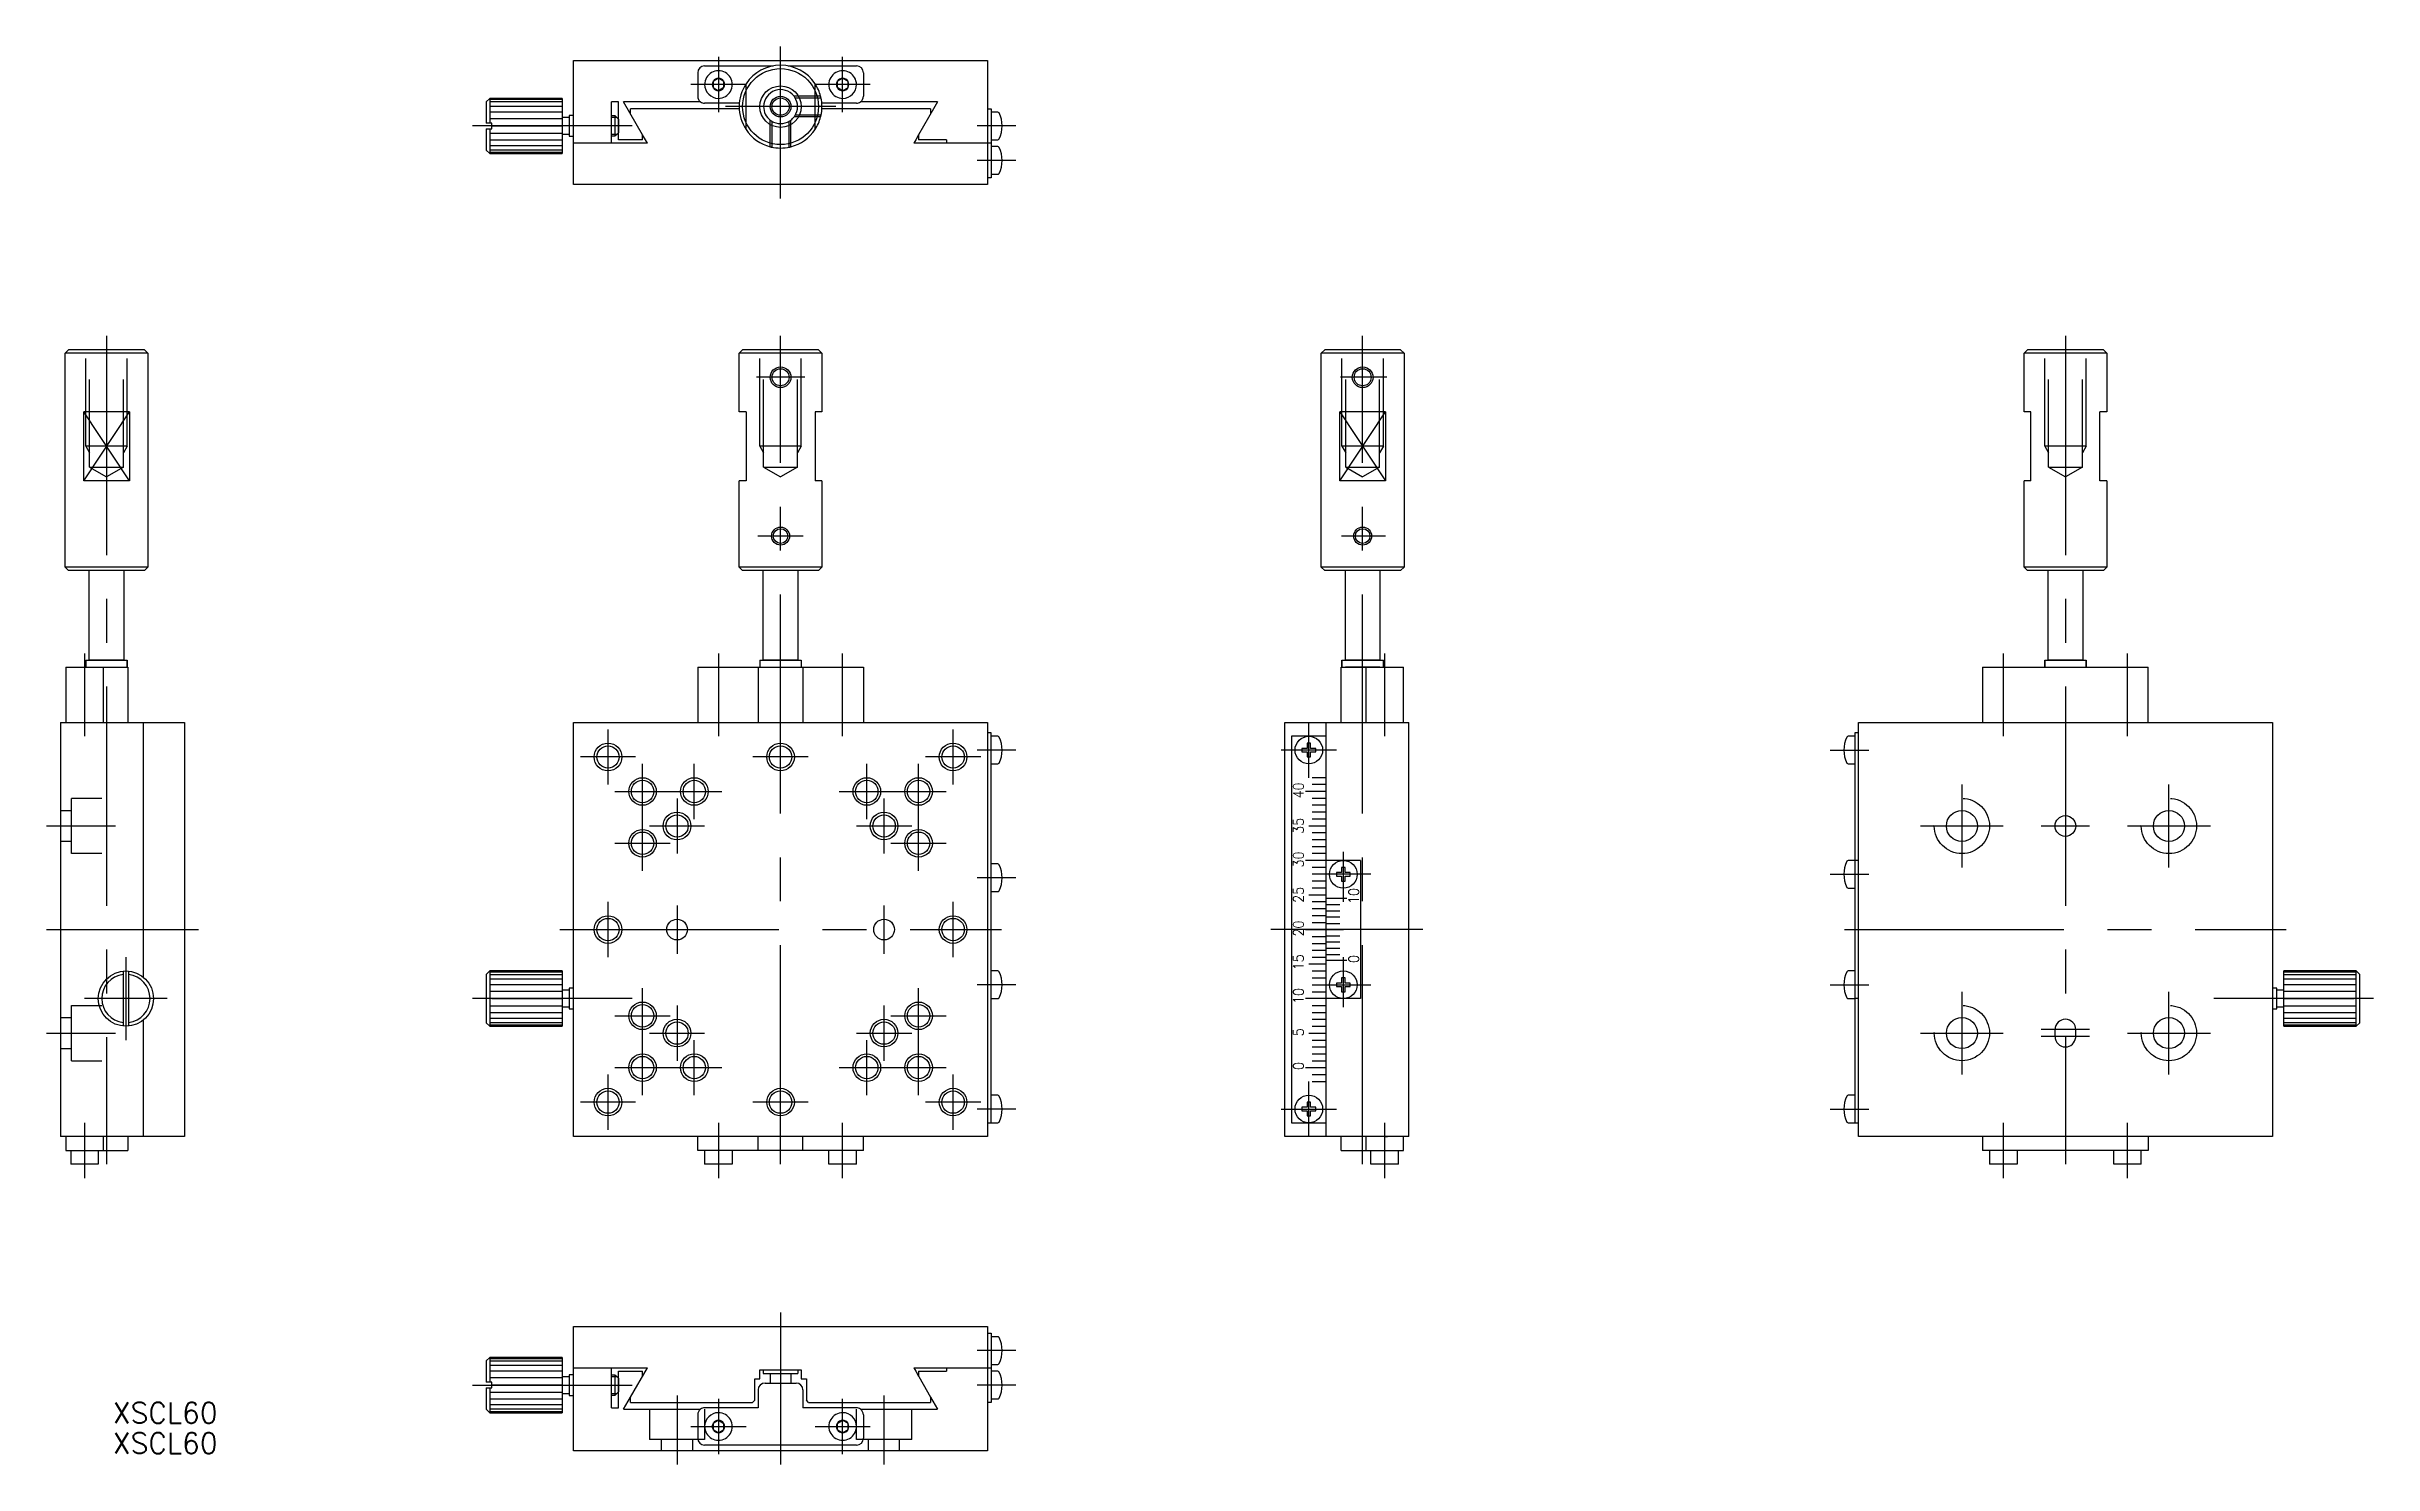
# Model space of a CAD drawing. Extents: x -106 to 231, y -77 to 128.
import ezdxf

# ---------------------------------------------------------------- set-up
doc = ezdxf.new("R2010")
doc.units = 0
doc.linetypes.add('CENTER', pattern=[50.8, 31.75, -6.35, 6.35, -6.35])
doc.linetypes.add('DASHED', pattern=[19.05, 12.7, -6.35])
doc.layers.get('0').update_dxf_attribs({"linetype": 'CONTINUOUS'})
doc.layers.add('CENTER', color=1, linetype='CENTER')
doc.styles.add('CONVERTER_1', font='txt.shx', dxfattribs={"width": 0.9})
doc.styles.get("Standard").update_dxf_attribs({"font": 'txt.shx', "height": 3, "bigfont": 'bigfont.shx'})

msp = doc.modelspace()

# ---------------------------------------------------------------- linework, layer by layer
at = {"color": 7, "linetype": 'CONTINUOUS'}
for p, q in [((-30, 113.91), (-30, 125.91)), ((-30, 125.91), (30, 125.91)), ((-11, 125.11), (-1.09, 125.11)), ((1.09, 125.11), (11, 125.11)), ((30, 125.91), (30, 113.41)), ((-12, 124.11), (-12, 120.71)), ((-9, 123.31), (-9.78, 122.86)), ((-9.78, 122.86), (-9.78, 121.96)), ((-9.78, 121.96), (-9, 121.51)), ((-8.22, 122.86), (-9, 123.31)), ((-8.22, 121.96), (-9, 121.51)), ((-8.22, 121.96), (-8.22, 122.86)), ((9, 123.31), (8.22, 122.86)), ((8.22, 122.86), (8.22, 121.96)), ((9, 121.51), (8.22, 121.96)), ((9.78, 122.86), (9, 123.31)), ((9, 121.51), (9.78, 121.96)), ((9.78, 121.96), (9.78, 122.86)), ((12, 124.11), (12, 120.71)), ((-42.64, 119.91), (-42.14, 120.41)), ((-42.64, 119.91), (-42.64, 116.81)), ((-31.64, 120.41), (-42.14, 120.41)), ((-42.14, 120.41), (-42.14, 116.81)), ((-42.14, 120.28), (-31.64, 120.28)), ((-31.64, 119.88), (-42.14, 119.88)), ((-31.64, 119.24), (-42.14, 119.24)), ((-31.64, 118.41), (-42.14, 118.41)), ((-31.64, 120.41), (-31.64, 117.64)), ((-24.5, 113.91), (-24.5, 119.91)), ((-23.5, 119.91), (-24.5, 119.91)), ((-23.5, 114.41), (-23.5, 119.91)), ((-11.6, 119.91), (-22.75, 119.91)), ((-20, 115.14), (-22.75, 119.91)), ((-6, 118.91), (-21.75, 118.91)), ((-21.75, 118.18), (-21.75, 118.91)), ((-5.96, 119.71), (-11, 119.71)), ((11, 119.71), (5.96, 119.71)), ((21.75, 118.91), (6, 118.91)), ((22.75, 119.91), (11.6, 119.91)), ((22.18, 118.91), (20, 115.14)), ((21.75, 118.91), (21.75, 118.18)), ((22.75, 119.91), (22.18, 118.91)), ((30, 118.91), (30.5, 118.91)), ((30.5, 118.91), (30.5, 113.91)), ((31.49, 118.41), (30.5, 118.41)), ((-41.84, 116.81), (-42.64, 116.81)), ((-42.64, 116.01), (-41.84, 116.01)), ((-42.64, 116.01), (-42.64, 112.91)), ((-31.64, 117.45), (-42.14, 117.45)), ((-42.14, 116.01), (-42.14, 112.41)), ((-42.14, 115.38), (-31.64, 115.38)), ((-41.84, 116.41), (-41.84, 116.81)), ((-41.84, 116.01), (-41.84, 116.41)), ((-41.84, 116.41), (-31.64, 116.41)), ((-30.64, 117.64), (-31.64, 117.64)), ((-31.64, 117.64), (-31.64, 116.41)), ((-31.64, 116.41), (-31.64, 115.19)), ((-30.64, 115.19), (-31.64, 115.19)), ((-31.64, 115.19), (-31.64, 112.55)), ((-30.64, 117.91), (-30.64, 114.91)), ((-30, 117.91), (-30.64, 117.91)), ((-30.64, 114.91), (-30, 114.91)), ((-30, 114.41), (-30, 114.91)), ((-24.5, 117.91), (-24, 117.91)), ((-24, 114.91), (-24.5, 114.91)), ((-24, 117.91), (-24, 114.91)), ((-24, 117.91), (-23.73, 117.64)), ((-23.73, 115.19), (-24, 114.91)), ((-23.73, 117.64), (-23.5, 117.41)), ((-23.5, 115.41), (-23.73, 115.19)), ((-23.5, 117.41), (-23.5, 115.41)), ((-23.5, 116.41), (-23.5, 117.41)), ((-19.29, 113.91), (-20, 115.14)), ((-20, 114.41), (-20, 115.14)), ((20, 115.14), (19.58, 114.41)), ((20, 115.14), (20, 114.41)), ((-42.14, 112.41), (-42.64, 112.91)), ((-42.14, 114.41), (-31.64, 114.41)), ((-42.14, 113.58), (-31.64, 113.58)), ((-42.14, 112.95), (-31.64, 112.95)), ((-31.64, 112.55), (-42.14, 112.55)), ((-42.14, 112.41), (-31.64, 112.41)), ((-31.64, 112.55), (-31.64, 112.41)), ((-19.29, 113.91), (-30, 113.91)), ((-30, 107.91), (-30, 113.91)), ((-20, 114.41), (-23.5, 114.41)), ((19.58, 114.41), (19.29, 113.91)), ((30.5, 113.91), (19.29, 113.91)), ((24.04, 114.41), (20, 114.41)), ((24.04, 114.41), (24.04, 113.91)), ((30, 113.41), (30, 111.91)), ((30, 111.91), (30, 107.91)), ((30.5, 114.41), (31.49, 114.41)), ((30.5, 113.91), (30.5, 108.91)), ((31.49, 113.41), (30.5, 113.41)), ((30, 107.91), (-30, 107.91)), ((30.5, 108.91), (30, 108.91)), ((30.5, 109.41), (31.49, 109.41)), ((-103.66, 83.5), (-103.16, 84)), ((-103.66, 76), (-103.66, 83.5)), ((-91.66, 83.5), (-103.66, 83.5)), ((-92.16, 84), (-103.16, 84)), ((-100.12, 84), (-100.66, 84)), ((-95.2, 84), (-100.12, 84)), ((-94.66, 84), (-95.2, 84)), ((-92.16, 84), (-91.66, 83.5)), ((-91.66, 83.5), (-91.66, 76)), ((-6, 83.5), (-5.5, 84)), ((6, 83.5), (-6, 83.5)), ((-6, 76), (-6, 83.5)), ((-3, 84), (-5.5, 84)), ((-2.46, 84), (-3, 84)), ((2.46, 84), (-2.46, 84)), ((3, 84), (2.46, 84)), ((5.5, 84), (3, 84)), ((5.5, 84), (6, 83.5)), ((6, 83.5), (6, 76)), ((78.35, 83.5), (78.85, 84)), ((78.35, 76), (78.35, 83.5)), ((90.35, 83.5), (78.35, 83.5)), ((89.85, 84), (78.85, 84)), ((81.9, 84), (81.35, 84)), ((86.81, 84), (81.9, 84)), ((87.35, 84), (86.81, 84)), ((89.85, 84), (90.35, 83.5)), ((90.35, 83.5), (90.35, 76)), ((180.18, 83.5), (180.68, 84)), ((180.18, 76), (180.18, 83.5)), ((192.18, 83.5), (180.18, 83.5)), ((191.68, 84), (180.68, 84)), ((183.72, 84), (183.18, 84)), ((188.64, 84), (183.72, 84)), ((189.18, 84), (188.64, 84)), ((191.68, 84), (192.18, 83.5)), ((192.18, 83.5), (192.18, 76)), ((-103.66, 52.5), (-103.66, 76)), ((-100.98, 65), (-100.98, 75)), ((-97.66, 75), (-100.98, 75)), ((-94.34, 75), (-97.66, 75)), ((-94.34, 75), (-94.34, 65)), ((-91.66, 76), (-91.66, 52.5)), ((-6, 75), (-6, 76)), ((-5, 75), (-6, 75)), ((-5, 75), (-5, 65)), ((6, 75), (5, 75)), ((5, 75), (5, 65)), ((6, 76), (6, 75)), ((78.35, 52.5), (78.35, 76)), ((81.04, 65), (81.04, 75)), ((84.35, 75), (81.04, 75)), ((87.67, 75), (84.35, 75)), ((87.67, 75), (87.67, 65)), ((90.35, 76), (90.35, 52.5)), ((180.18, 75), (180.18, 76)), ((181.18, 75), (180.18, 75)), ((181.18, 65), (181.18, 75)), ((192.18, 75), (191.18, 75)), ((191.18, 65), (191.18, 75)), ((192.18, 76), (192.18, 75)), ((-97.66, 65), (-100.98, 65)), ((-94.34, 65), (-97.66, 65)), ((-6, 52.5), (-6, 65)), ((-5, 65), (-6, 65)), ((6, 65), (5, 65)), ((6, 65), (6, 52.5)), ((84.35, 65), (81.04, 65)), ((87.67, 65), (84.35, 65)), ((180.18, 52.5), (180.18, 65)), ((181.18, 65), (180.18, 65)), ((192.18, 65), (191.18, 65)), ((192.18, 65), (192.18, 52.5)), ((-103.16, 52), (-103.66, 52.5)), ((-91.66, 52.5), (-103.66, 52.5)), ((-92.16, 52), (-103.16, 52)), ((-100.16, 39), (-100.16, 52)), ((-95.16, 52), (-95.16, 39)), ((-91.66, 52.5), (-92.16, 52)), ((6, 52.5), (-6, 52.5)), ((-5.5, 52), (-6, 52.5)), ((5.5, 52), (-5.5, 52)), ((-2.5, 39), (-2.5, 52)), ((2.5, 52), (2.5, 39)), ((6, 52.5), (5.5, 52)), ((78.85, 52), (78.35, 52.5)), ((90.35, 52.5), (78.35, 52.5)), ((89.85, 52), (78.85, 52)), ((81.85, 39), (81.85, 52)), ((86.85, 52), (86.85, 39)), ((90.35, 52.5), (89.85, 52)), ((192.18, 52.5), (180.18, 52.5)), ((180.68, 52), (180.18, 52.5)), ((191.68, 52), (180.68, 52)), ((183.68, 39), (183.68, 52)), ((188.68, 52), (188.68, 39)), ((192.18, 52.5), (191.68, 52)), ((-103.56, 38), (-103.56, 30)), ((-103.56, 38), (-98.16, 38)), ((-100.66, 39), (-94.66, 39)), ((-100.66, 39), (-94.66, 39)), ((-100.66, 39), (-100.16, 39)), ((-100.66, 38), (-100.66, 39)), ((-100.66, 38), (-100.66, 39)), ((-100.66, 39), (-100.16, 39)), ((-100.66, 39), (-94.66, 39)), ((-100.66, 39), (-94.66, 39)), ((-100.66, 39), (-100.66, 38)), ((-100.66, 39), (-100.16, 39)), ((-100.66, 39), (-100.16, 39)), ((-100.66, 39), (-100.66, 38)), ((-99.16, 39), (-100.16, 39)), ((-99.16, 39), (-100.16, 39)), ((-98.89, 39), (-100.16, 39)), ((-96.43, 39), (-100.16, 39)), ((-100.16, 39), (-95.16, 39)), ((-100.16, 39), (-95.16, 39)), ((-96.43, 39), (-100.16, 39)), ((-98.89, 39), (-100.16, 39)), ((-99.16, 39), (-100.16, 39)), ((-99.16, 39), (-100.16, 39)), ((-100.16, 39), (-95.16, 39)), ((-100.16, 39), (-95.16, 39)), ((-100.16, 38), (-95.16, 38)), ((-98.89, 39), (-99.16, 39)), ((-98.89, 39), (-99.16, 39)), ((-98.89, 39), (-99.16, 39)), ((-98.89, 39), (-99.16, 39)), ((-95.16, 39), (-98.89, 39)), ((-98.16, 38), (-98.16, 30)), ((-98.16, 38), (-94.56, 38)), ((-96.16, 39), (-96.43, 39)), ((-95.16, 39), (-96.43, 39)), ((-96.16, 39), (-96.43, 39)), ((-96.16, 39), (-96.43, 39)), ((-95.16, 39), (-96.43, 39)), ((-96.16, 39), (-96.43, 39)), ((-95.16, 39), (-96.16, 39)), ((-95.16, 39), (-96.16, 39)), ((-95.16, 39), (-96.16, 39)), ((-95.16, 39), (-96.16, 39)), ((-95.16, 39), (-94.66, 39)), ((-95.16, 39), (-94.66, 39)), ((-95.16, 39), (-94.66, 39)), ((-95.16, 39), (-94.66, 39)), ((-95.16, 38), (-94.66, 38)), ((-94.66, 38), (-94.66, 39)), ((-94.66, 38), (-94.66, 39)), ((-94.66, 39), (-94.66, 38)), ((-94.66, 39), (-94.66, 38)), ((-94.56, 38), (-94.56, 30)), ((-12, 38), (12, 38)), ((-12, 38), (-12, 30)), ((-12, 38), (-4, 38)), ((-4, 38), (-3, 38)), ((-3.25, 38), (-3.25, 30)), ((-3, 39), (3, 39)), ((-3, 39), (3, 39)), ((-3, 39), (3, 39)), ((-3, 39), (-3, 38)), ((-3, 39), (-2.5, 39)), ((-3, 39), (-2.5, 39)), ((-3, 39), (-3, 38)), ((-3, 39), (-3, 38)), ((-3, 38), (-2.5, 38)), ((-2.5, 39), (2.5, 39)), ((-2.5, 39), (2.5, 39)), ((1.23, 39), (-2.5, 39)), ((-1.23, 39), (-2.5, 39)), ((-1.5, 39), (-2.5, 39)), ((-1.5, 39), (-2.5, 39)), ((-2.5, 38), (2.5, 38)), ((-1.23, 39), (-1.5, 39)), ((-1.23, 39), (-1.5, 39)), ((2.5, 39), (1.23, 39)), ((1.5, 39), (1.23, 39)), ((1.5, 39), (1.23, 39)), ((2.5, 39), (1.5, 39)), ((2.5, 39), (1.5, 39)), ((2.5, 39), (3, 39)), ((2.5, 39), (3, 39)), ((2.5, 38), (4, 38)), ((3, 39), (3, 38)), ((3, 39), (3, 38)), ((3, 39), (3, 38)), ((3.25, 38), (3.25, 30)), ((4, 38), (12, 38)), ((12, 38), (12, 30)), ((81.25, 30), (81.25, 38)), ((81.25, 38), (84.85, 38)), ((81.35, 39), (81.85, 39)), ((81.35, 38), (81.35, 39)), ((81.35, 38), (81.35, 39)), ((81.35, 39), (81.85, 39)), ((81.35, 39), (87.35, 39)), ((81.35, 39), (87.35, 39)), ((81.35, 39), (81.35, 38)), ((81.35, 39), (81.85, 39)), ((81.35, 39), (81.85, 39)), ((81.35, 39), (81.35, 38)), ((81.35, 38), (87.35, 38)), ((81.85, 39), (86.85, 39)), ((81.85, 39), (86.85, 39)), ((85.58, 39), (81.85, 39)), ((83.12, 39), (81.85, 39)), ((82.85, 39), (81.85, 39)), ((82.85, 39), (81.85, 39)), ((81.85, 39), (86.85, 39)), ((81.85, 39), (86.85, 39)), ((81.85, 38), (86.85, 38)), ((82.85, 38), (81.85, 38)), ((82.85, 38), (81.85, 38)), ((83.12, 38), (81.85, 38)), ((85.58, 38), (81.85, 38)), ((83.12, 39), (82.85, 39)), ((83.12, 39), (82.85, 39)), ((83.12, 38), (82.85, 38)), ((83.12, 38), (82.85, 38)), ((86.85, 38), (83.12, 38)), ((84.85, 30), (84.85, 38)), ((84.85, 38), (90.25, 38)), ((85.85, 39), (85.58, 39)), ((86.85, 39), (85.58, 39)), ((85.85, 39), (85.58, 39)), ((85.85, 38), (85.58, 38)), ((86.85, 38), (85.58, 38)), ((85.85, 38), (85.58, 38)), ((86.85, 39), (85.85, 39)), ((86.85, 39), (85.85, 39)), ((86.85, 38), (85.85, 38)), ((86.85, 38), (85.85, 38)), ((86.85, 39), (87.35, 39)), ((86.85, 39), (87.35, 39)), ((86.85, 39), (87.35, 39)), ((86.85, 39), (87.35, 39)), ((86.85, 38), (87.35, 38)), ((87.35, 38), (87.35, 39)), ((87.35, 38), (87.35, 39)), ((87.35, 39), (87.35, 38)), ((87.35, 39), (87.35, 38)), ((90.25, 30), (90.25, 38)), ((174.18, 38), (183.18, 38)), ((174.18, 38), (174.18, 30)), ((183.18, 39), (183.68, 39)), ((183.18, 38), (183.18, 39)), ((183.18, 38), (183.18, 39)), ((183.18, 39), (183.68, 39)), ((183.18, 39), (189.18, 39)), ((183.18, 39), (189.18, 39)), ((183.18, 39), (183.18, 38)), ((183.18, 39), (183.68, 39)), ((183.18, 39), (183.68, 39)), ((183.18, 39), (183.18, 38)), ((183.18, 38), (183.68, 38)), ((183.68, 39), (188.68, 39)), ((183.68, 39), (188.68, 39)), ((184.95, 39), (183.68, 39)), ((184.68, 39), (183.68, 39)), ((184.68, 39), (183.68, 39)), ((183.68, 39), (188.68, 39)), ((183.68, 39), (188.68, 39)), ((183.68, 38), (188.68, 38)), ((184.95, 39), (184.68, 39)), ((184.95, 39), (184.68, 39)), ((188.68, 39), (184.95, 39)), ((187.68, 39), (187.41, 39)), ((188.68, 39), (187.41, 39)), ((187.68, 39), (187.41, 39)), ((188.68, 39), (187.68, 39)), ((188.68, 39), (187.68, 39)), ((188.68, 39), (189.18, 39)), ((188.68, 39), (189.18, 39)), ((188.68, 39), (189.18, 39)), ((188.68, 39), (189.18, 39)), ((188.68, 38), (198.18, 38)), ((189.18, 38), (189.18, 39)), ((189.18, 38), (189.18, 39)), ((189.18, 39), (189.18, 38)), ((189.18, 39), (189.18, 38)), ((198.18, 30), (198.18, 38)), ((-94.56, 32), (-94.56, 30)), ((81.25, 30), (81.25, 32)), ((-104.36, 30), (-104.36, -30)), ((-104.36, 30), (-86.36, 30)), ((-104.36, 30), (-103.56, 30)), ((-104.36, 30), (-94.56, 30)), ((-104.36, 30), (-93.76, 30)), ((-94.36, 30), (-86.36, 30)), ((-92.36, 30), (-92.36, 19)), ((-86.36, 30), (-86.36, -30)), ((-30, -30), (-30, 30)), ((-30, 30), (30, 30)), ((-30, 30), (-14, 30)), ((30, 30), (30, -30)), ((30.5, 28.5), (30, 28.5)), ((30.5, -28), (30.5, 28.5)), ((31.49, 28), (30.5, 28)), ((73.05, -30), (73.05, 30)), ((73.05, 30), (79.05, 30)), ((74.05, 28), (74.05, -28)), ((79.05, 28), (74.05, 28)), ((76.3, 27), (76.3, 26.25)), ((76.8, 27), (76.3, 27)), ((76.8, 26.25), (76.8, 27)), ((79.05, 7.5), (79.05, 30)), ((79.05, 30), (81.05, 30)), ((80.45, 30), (91.05, 30)), ((81.25, 30), (91.05, 30)), ((81.25, 30), (91.05, 30)), ((81.25, 30), (91.05, 30)), ((90.25, 30), (91.05, 30)), ((90.25, 30), (91.05, 30)), ((90.25, 30), (91.05, 30)), ((91.05, -14.75), (91.05, 30)), ((155.68, 28), (154.69, 28)), ((155.68, 28.5), (155.68, 9.69)), ((156.18, 28.5), (155.68, 28.5)), ((156.18, 9.69), (156.18, 30)), ((156.18, 30), (216.18, 30)), ((216.18, 30), (216.18, -30)), ((30.5, 24), (31.49, 24)), ((75.55, 26.25), (75.55, 25.75)), ((76.3, 26.25), (75.55, 26.25)), ((75.55, 25.75), (76.3, 25.75)), ((76.3, 25.75), (76.3, 25)), ((76.3, 25), (76.8, 25)), ((77.55, 26.25), (76.8, 26.25)), ((76.8, 25.75), (77.55, 25.75)), ((76.8, 25), (76.8, 25.75)), ((77.55, 25.75), (77.55, 26.25)), ((154.69, 24), (155.68, 24)), ((79.05, 22), (77.05, 22)), ((79.05, 21), (77.05, 21)), ((-92.36, 19), (-92.36, 11)), ((79.05, 20), (76.05, 20)), ((79.05, 19), (77.05, 19)), ((79.05, 18), (77.05, 18)), ((79.05, 17), (77.05, 17)), ((79.05, 15), (76.55, 15)), ((79.05, 16), (77.05, 16)), ((79.05, 14), (77.05, 14)), ((-92.36, 11), (-92.36, -6.88)), ((79.05, 13), (77.05, 13)), ((79.05, 12), (77.05, 12)), ((79.05, 11), (77.05, 11)), ((31.49, 9.5), (30.5, 9.5)), ((84.05, 10), (76.05, 10)), ((79.05, 9), (77.05, 9)), ((79.05, 8), (77.05, 8)), ((79.05, 7), (77.05, 7)), ((79.05, -6.5), (79.05, 7.5)), ((81.3, 8.25), (80.55, 8.25)), ((80.55, 8.25), (80.55, 7.75)), ((80.55, 7.75), (81.3, 7.75)), ((81.8, 9), (81.3, 9)), ((81.3, 9), (81.3, 8.25)), ((81.3, 7.75), (81.3, 7)), ((81.3, 7), (81.8, 7)), ((81.8, 8.25), (81.8, 9)), ((82.55, 8.25), (81.8, 8.25)), ((81.8, 7), (81.8, 7.75)), ((81.8, 7.75), (82.55, 7.75)), ((82.55, 7.75), (82.55, 8.25)), ((84.05, 10), (84.05, -10)), ((155.68, 10), (154.69, 10)), ((156.18, 10), (155.68, 10)), ((155.68, 9.69), (155.68, -10.31)), ((156.18, -10.31), (156.18, 9.69)), ((30.5, 5.5), (31.49, 5.5)), ((79.05, 5), (76.55, 5)), ((79.05, 6), (77.05, 6)), ((79.05, 4), (77.05, 4)), ((82.05, 4.5), (79.05, 4.5)), ((81.05, 3.6), (79.05, 3.6)), ((154.69, 6), (155.68, 6)), ((76.05, 0), (79.05, 0)), ((79.05, 3), (77.05, 3)), ((79.05, 2), (77.05, 2)), ((77.05, 1), (79.05, 1)), ((79.05, 2.7), (81.05, 2.7)), ((81.05, 1.8), (79.05, 1.8)), ((79.05, 0.9), (81.05, 0.9)), ((79.05, 0), (81.55, 0)), ((77.05, -1), (79.05, -1)), ((77.05, -2), (79.05, -2)), ((77.05, -3), (79.05, -3)), ((79.05, -0.9), (81.05, -0.9)), ((79.05, -1.8), (81.05, -1.8)), ((79.05, -2.7), (81.05, -2.7)), ((-95.26, -6.02), (-95.26, -13.98)), ((-94.46, -6.02), (-94.46, -13.98)), ((-42.64, -6.5), (-42.14, -6)), ((-42.64, -6.5), (-42.64, -13.5)), ((-42.14, -6), (-42.14, -14)), ((-31.64, -6), (-42.14, -6)), ((-42.14, -6.14), (-31.64, -6.14)), ((-31.64, -6.54), (-42.14, -6.54)), ((-31.64, -6), (-31.64, -8.77)), ((31.49, -6), (30.5, -6)), ((79.05, -5), (76.55, -5)), ((77.05, -4), (79.05, -4)), ((77.05, -6), (79.05, -6)), ((79.05, -3.6), (81.05, -3.6)), ((82.05, -4.5), (79.05, -4.5)), ((79.05, -18.5), (79.05, -6.5)), ((155.68, -6), (154.69, -6)), ((217.82, -8.77), (217.82, -6)), ((228.32, -6), (217.82, -6)), ((217.82, -6.14), (228.32, -6.14)), ((228.32, -6.54), (217.82, -6.54)), ((228.32, -14), (228.32, -6)), ((228.32, -6), (228.82, -6.5)), ((228.82, -13.5), (228.82, -6.5)), ((-31.64, -7.17), (-42.14, -7.17)), ((-31.64, -8), (-42.14, -8)), ((-31.64, -8.96), (-42.14, -8.96)), ((-41.84, -10), (-31.64, -10)), ((-30.64, -8.77), (-31.64, -8.77)), ((-31.64, -8.77), (-31.64, -10)), ((-31.64, -10), (-31.64, -11.22)), ((-30.64, -8.5), (-30.64, -11.5)), ((-30, -8.5), (-30.64, -8.5)), ((30.5, -10), (31.49, -10)), ((84.05, -10), (76.05, -10)), ((77.05, -7), (79.05, -7)), ((77.05, -8), (79.05, -8)), ((77.05, -9), (79.05, -9)), ((81.3, -7.75), (80.55, -7.75)), ((80.55, -7.75), (80.55, -8.25)), ((80.55, -8.25), (81.3, -8.25)), ((81.3, -7), (81.3, -7.75)), ((81.8, -7), (81.3, -7)), ((81.3, -8.25), (81.3, -9)), ((81.3, -9), (81.8, -9)), ((81.8, -7.75), (81.8, -7)), ((82.55, -7.75), (81.8, -7.75)), ((81.8, -9), (81.8, -8.25)), ((81.8, -8.25), (82.55, -8.25)), ((82.55, -8.25), (82.55, -7.75)), ((154.69, -10), (155.68, -10)), ((156.18, -10), (155.68, -10)), ((216.82, -8.5), (216.18, -8.5)), ((216.82, -11.5), (216.82, -8.5)), ((217.82, -8.77), (216.82, -8.77)), ((228.32, -7.17), (217.82, -7.17)), ((228.32, -8), (217.82, -8)), ((217.82, -10), (217.82, -8.77)), ((228.32, -8.96), (217.82, -8.96)), ((217.82, -10), (228.02, -10)), ((217.82, -11.22), (217.82, -10)), ((-92.36, -13.12), (-92.36, -19)), ((-42.14, -11.04), (-31.64, -11.04)), ((-42.14, -12), (-31.64, -12)), ((-42.14, -12.83), (-31.64, -12.83)), ((-42.14, -13.46), (-31.64, -13.46)), ((-31.64, -11.22), (-31.64, -13.86)), ((-30.64, -11.22), (-31.64, -11.22)), ((-30.64, -11.5), (-30, -11.5)), ((77.05, -11), (79.05, -11)), ((77.05, -12), (79.05, -12)), ((77.05, -13), (79.05, -13)), ((155.68, -10.31), (155.68, -28)), ((156.18, -30), (156.18, -10.31)), ((216.18, -11.5), (216.82, -11.5)), ((217.82, -11.22), (216.82, -11.22)), ((217.82, -11.04), (228.32, -11.04)), ((217.82, -13.86), (217.82, -11.22)), ((217.82, -12), (228.32, -12)), ((217.82, -12.83), (228.32, -12.83)), ((217.82, -13.46), (228.32, -13.46)), ((-42.14, -14), (-42.64, -13.5)), ((-31.64, -13.86), (-42.14, -13.86)), ((-42.14, -14), (-31.64, -14)), ((-31.64, -13.86), (-31.64, -14)), ((76.55, -15), (79.05, -15)), ((77.05, -14), (79.05, -14)), ((77.05, -16), (79.05, -16)), ((91.05, -30), (91.05, -14.75)), ((184.68, -15.5), (184.68, -14.5)), ((187.68, -15.5), (187.68, -14.5)), ((228.32, -13.86), (217.82, -13.86)), ((217.82, -14), (217.82, -13.86)), ((217.82, -14), (228.32, -14)), ((228.82, -13.5), (228.32, -14)), ((-92.36, -19), (-92.36, -30)), ((76.05, -20), (79.05, -20)), ((77.05, -17), (79.05, -17)), ((77.05, -18), (79.05, -18)), ((77.05, -19), (79.05, -19)), ((79.05, -30), (79.05, -17.5)), ((77.05, -21), (79.05, -21)), ((77.05, -22), (79.05, -22)), ((31.49, -24), (30.5, -24)), ((76.3, -25.75), (75.55, -25.75)), ((75.55, -25.75), (75.55, -26.25)), ((75.55, -26.25), (76.3, -26.25)), ((76.8, -25), (76.3, -25)), ((76.3, -25), (76.3, -25.75)), ((76.3, -26.25), (76.3, -27)), ((76.8, -25.75), (76.8, -25)), ((77.55, -25.75), (76.8, -25.75)), ((76.8, -27), (76.8, -26.25)), ((76.8, -26.25), (77.55, -26.25)), ((77.55, -26.25), (77.55, -25.75)), ((155.68, -24), (154.69, -24)), ((-103.56, -30), (-104.36, -30)), ((-103.56, -30), (-103.56, -32)), ((-100.66, -30), (-103.56, -30)), ((-90.36, -30), (-101.26, -30)), ((-94.56, -30), (-100.86, -30)), ((-98.16, -30), (-98.16, -32)), ((-94.56, -30), (-94.56, -32)), ((-94.56, -30), (-94.56, -32)), ((-86.36, -30), (-90.36, -30)), ((30, -30), (-30, -30)), ((-12, -32), (-12, -30)), ((-3.25, -32), (-3.25, -30)), ((3.25, -32), (3.25, -30)), ((12, -32), (12, -30)), ((30, -28), (30.5, -28)), ((30.5, -28), (31.49, -28)), ((91.05, -30), (73.05, -30)), ((74.05, -28), (79.05, -28)), ((76.3, -27), (76.8, -27)), ((87.55, -30), (81.25, -30)), ((81.25, -32), (81.25, -30)), ((81.25, -32), (81.25, -30)), ((84.85, -32), (84.85, -30)), ((90.25, -30), (87.35, -30)), ((87.55, -30), (87.55, -30)), ((87.65, -30), (87.95, -30)), ((88.35, -30), (87.65, -30)), ((91.05, -30), (90.25, -30)), ((90.25, -32), (90.25, -30)), ((154.69, -28), (155.68, -28)), ((155.68, -28), (156.18, -28)), ((181.18, -30), (156.18, -30)), ((174.18, -30), (174.18, -32)), ((198.18, -30), (181.18, -30)), ((198.18, -30), (196.18, -30)), ((216.18, -30), (198.18, -30)), ((198.18, -30), (198.18, -32)), ((200.18, -30), (198.18, -30)), ((-103.56, -32), (-100.86, -32)), ((-102.86, -32), (-102.86, -34)), ((-100.86, -32), (-94.56, -32)), ((-98.86, -32), (-98.86, -34)), ((-11, -32), (-12, -32)), ((-5, -32), (-12, -32)), ((-11, -32), (-11, -34)), ((-7, -32), (-7, -34)), ((-3.5, -32), (-5, -32)), ((-3.25, -32), (-3.5, -32)), ((3.25, -32), (-3.25, -32)), ((3.5, -32), (3.25, -32)), ((5, -32), (3.5, -32)), ((12, -32), (5, -32)), ((7, -34), (7, -32)), ((11, -34), (11, -32)), ((81.25, -32), (87.55, -32)), ((85.55, -34), (85.55, -32)), ((87.55, -32), (90.25, -32)), ((89.55, -34), (89.55, -32)), ((181.18, -32), (174.18, -32)), ((175.18, -32), (175.18, -34)), ((179.18, -32), (179.18, -34)), ((198.18, -32), (181.18, -32)), ((193.18, -34), (193.18, -32)), ((197.18, -34), (197.18, -32)), ((198.18, -32), (197.18, -32)), ((-100.86, -34), (-102.86, -34)), ((-98.86, -34), (-100.86, -34)), ((-7, -34), (-11, -34)), ((11, -34), (7, -34)), ((87.55, -34), (85.55, -34)), ((89.55, -34), (87.55, -34)), ((179.18, -34), (175.18, -34)), ((197.18, -34), (193.18, -34)), ((-30, -57.49), (30, -57.49)), ((-30, -63.49), (-30, -57.49)), ((30, -57.49), (30, -75.49)), ((30, -58.49), (30.5, -58.49)), ((30.5, -58.49), (30.5, -68.49)), ((31.49, -58.99), (30.5, -58.99)), ((-42.64, -62.49), (-42.14, -61.99)), ((-42.64, -62.49), (-42.64, -65.59)), ((-31.64, -61.99), (-42.14, -61.99)), ((-42.14, -61.99), (-42.14, -65.59)), ((-42.14, -62.12), (-31.64, -62.12)), ((-31.64, -62.52), (-42.14, -62.52)), ((-31.64, -63.16), (-42.14, -63.16)), ((-31.64, -63.99), (-42.14, -63.99)), ((-31.64, -61.99), (-31.64, -62.12)), ((-31.64, -62.12), (-31.64, -64.76)), ((-30, -63.49), (-19.29, -63.49)), ((-30, -75.49), (-30, -63.49)), ((-24.5, -69.29), (-24.5, -63.49)), ((-23.5, -69.29), (-23.5, -63.99)), ((-23.5, -63.99), (-20, -63.99)), ((-21.75, -67.75), (-19.29, -63.49)), ((-20, -64.72), (-20, -63.99)), ((-3, -63.79), (-2.5, -63.79)), ((-3, -65.09), (-3, -63.79)), ((-2.5, -63.79), (2.5, -63.79)), ((-2.5, -63.79), (-2.5, -64.29)), ((2.5, -63.79), (2.5, -64.29)), ((2.5, -63.79), (3, -63.79)), ((3, -63.79), (3, -65.09)), ((19.29, -63.49), (30.5, -63.49)), ((19.29, -63.49), (19.58, -63.99)), ((19.29, -63.49), (19.58, -63.99)), ((19.58, -63.99), (21.75, -67.75)), ((19.58, -63.99), (20, -64.72)), ((20, -63.99), (24.04, -63.99)), ((20, -63.99), (20, -64.72)), ((24.04, -63.49), (24.04, -63.99)), ((30.5, -62.99), (31.49, -62.99)), ((31.49, -63.99), (30.5, -63.99)), ((-41.84, -65.59), (-42.64, -65.59)), ((-42.64, -66.39), (-41.84, -66.39)), ((-42.64, -66.39), (-42.64, -69.49)), ((-31.64, -64.95), (-42.14, -64.95)), ((-42.14, -66.39), (-42.14, -69.99)), ((-42.14, -67.02), (-31.64, -67.02)), ((-41.84, -65.99), (-41.84, -65.59)), ((-31.64, -65.99), (-41.84, -65.99)), ((-41.84, -66.39), (-41.84, -65.99)), ((-31.64, -64.76), (-30.64, -64.76)), ((-31.64, -64.76), (-31.64, -65.99)), ((-31.64, -65.99), (-31.64, -67.21)), ((-31.64, -67.21), (-31.64, -69.99)), ((-31.64, -67.21), (-30.64, -67.21)), ((-30, -64.49), (-30.64, -64.49)), ((-30.64, -64.49), (-30.64, -67.49)), ((-24.5, -64.76), (-24.5, -64.49)), ((-24.5, -64.49), (-24, -64.49)), ((-24.5, -65.99), (-24.5, -64.76)), ((-24.5, -67.49), (-24.5, -67.21)), ((-24, -64.49), (-24, -67.49)), ((-24, -64.49), (-23.73, -64.76)), ((-23.73, -67.21), (-24, -67.49)), ((-23.73, -64.76), (-23.5, -64.99)), ((-23.5, -66.99), (-23.73, -67.21)), ((-23.5, -64.99), (-23.5, -66.99)), ((-23.5, -66.99), (-23.5, -65.99)), ((-3.75, -68.19), (-3.75, -65.09)), ((-3.75, -65.09), (-3, -65.09)), ((-3.25, -66.69), (-3.25, -69.29)), ((-2.5, -64.29), (-1.5, -64.29)), ((-2.25, -65.69), (-1.5, -65.69)), ((-1.5, -64.29), (1.5, -64.29)), ((-1.5, -64.29), (-1.5, -65.69)), ((-1.5, -65.69), (1.5, -65.69)), ((1.5, -64.29), (2.5, -64.29)), ((1.5, -64.29), (1.5, -65.69)), ((1.5, -65.69), (2.25, -65.69)), ((3, -65.09), (3.75, -65.09)), ((3.25, -66.69), (3.25, -69.29)), ((3.75, -65.09), (3.75, -68.19)), ((-42.14, -69.99), (-42.64, -69.49)), ((-42.14, -67.99), (-31.64, -67.99)), ((-42.14, -68.81), (-31.64, -68.81)), ((-42.14, -69.45), (-31.64, -69.45)), ((-31.64, -69.85), (-42.14, -69.85)), ((-42.14, -69.99), (-31.64, -69.99)), ((-30.64, -67.49), (-30, -67.49)), ((-24, -67.49), (-24.5, -67.49)), ((-24.5, -69.29), (-23.5, -69.29)), ((-24.5, -69.29), (-24.04, -69.29)), ((-22.75, -69.49), (-21.75, -67.75)), ((-22.75, -69.49), (-11.6, -69.49)), ((-21.75, -68.49), (-21.75, -67.75)), ((-21.75, -68.49), (-4.05, -68.49)), ((-12, -70.29), (-12, -73.69)), ((-3.25, -69.29), (-11, -69.29)), ((-4.05, -68.49), (-3.75, -68.19)), ((11, -69.29), (3.25, -69.29)), ((4.05, -68.49), (3.75, -68.19)), ((4.05, -68.49), (21.75, -68.49)), ((11.6, -69.49), (22.75, -69.49)), ((12, -70.29), (12, -73.69)), ((21.75, -67.75), (21.75, -68.49)), ((21.75, -67.75), (22.75, -69.49)), ((30.5, -68.49), (30, -68.49)), ((30.5, -67.99), (31.49, -67.99)), ((-9, -71.09), (-9.78, -71.54)), ((-9.78, -71.54), (-9.78, -72.44)), ((-9.78, -72.44), (-9, -72.89)), ((-9, -71.09), (-8.22, -71.54)), ((-9, -72.89), (-8.22, -72.44)), ((-8.22, -72.44), (-8.22, -71.54)), ((8.22, -71.54), (9, -71.09)), ((8.22, -71.54), (8.22, -72.44)), ((8.22, -72.44), (9, -72.89)), ((9.78, -71.54), (9, -71.09)), ((9, -72.89), (9.78, -72.44)), ((9.78, -72.44), (9.78, -71.54)), ((30, -75.49), (-30, -75.49)), ((11, -74.69), (-11, -74.69))]:
    msp.add_line(p, q, dxfattribs=at)
at = {"color": 3, "linetype": 'DASHED'}
for p, q in [((-5, 115.9), (-5, 122.53)), ((5, 115.9), (5, 122.53)), ((5.81, 120.71), (1.95, 120.71)), ((5.87, 120.44), (2.13, 120.44)), ((-1.5, 113.4), (-1.5, 117.26)), ((-1.23, 113.34), (-1.23, 117.08)), ((1.23, 113.34), (1.23, 117.08)), ((1.5, 113.4), (1.5, 117.26)), ((5.81, 117.71), (1.95, 117.71)), ((5.87, 117.98), (2.13, 117.98)), ((-100.66, 70), (-100.66, 84)), ((-100.12, 67), (-100.12, 84)), ((-95.2, 67), (-95.2, 84)), ((-94.66, 70), (-94.66, 84)), ((-3, 70), (-3, 84)), ((-2.46, 67), (-2.46, 84)), ((2.46, 67), (2.46, 84)), ((3, 70), (3, 84)), ((81.35, 70), (81.35, 84)), ((81.9, 67), (81.9, 84)), ((86.81, 67), (86.81, 84)), ((87.35, 70), (87.35, 84)), ((183.18, 70), (183.18, 84)), ((183.72, 67), (183.72, 84)), ((188.64, 67), (188.64, 84)), ((189.18, 70), (189.18, 84)), ((-94.66, 70), (-100.66, 70)), ((-100.66, 70), (-100.12, 69.06)), ((-94.66, 70), (-95.2, 69.06)), ((3, 70), (-3, 70)), ((-3, 70), (-2.46, 69.06)), ((3, 70), (2.46, 69.06)), ((87.35, 70), (81.35, 70)), ((81.35, 70), (81.9, 69.06)), ((87.35, 70), (86.81, 69.06)), ((189.18, 70), (183.18, 70)), ((183.18, 70), (183.72, 69.06)), ((189.18, 70), (188.64, 69.06)), ((-100.12, 67), (-97.66, 65.58)), ((-100.12, 67), (-95.2, 67)), ((-95.2, 67), (-97.66, 65.58)), ((-2.46, 67), (0, 65.58)), ((-2.46, 67), (2.46, 67)), ((2.46, 67), (0, 65.58)), ((81.9, 67), (84.35, 65.58)), ((81.9, 67), (86.81, 67)), ((86.81, 67), (84.35, 65.58)), ((183.72, 67), (186.18, 65.58)), ((183.72, 67), (188.64, 67)), ((188.64, 67), (186.18, 65.58)), ((-104.36, 17.25), (-102.76, 17.25)), ((-102.76, 11), (-102.76, 19)), ((-98.36, 19), (-102.76, 19)), ((-102.76, 12.75), (-104.36, 12.75)), ((-98.36, 11), (-102.76, 11)), ((-104.36, -12.75), (-102.76, -12.75)), ((-102.76, -11), (-98.36, -11)), ((-102.76, -19), (-102.76, -11)), ((-102.76, -19), (-102.76, -11)), ((-92.36, -16.5), (-92.36, -16.5)), ((-104.36, -17.25), (-102.76, -17.25)), ((-102.76, -19), (-98.36, -19)), ((-19, -69.49), (-19, -73.89)), ((-11, -69.49), (-11, -73.89)), ((11, -73.89), (11, -69.49)), ((19, -73.89), (19, -69.49)), ((-11, -73.89), (-19, -73.89)), ((-17.25, -75.49), (-17.25, -73.89)), ((-12.75, -73.89), (-12.75, -75.49)), ((19, -73.89), (11, -73.89)), ((19, -73.89), (11, -73.89)), ((12.75, -75.49), (12.75, -73.89)), ((17.25, -75.49), (17.25, -73.89))]:
    msp.add_line(p, q, dxfattribs=at)
at = {"color": 3, "linetype": 'CONTINUOUS'}
for p, q in [((-23.73, 117.64), (-24.5, 117.64)), ((-23.73, 115.18), (-24.5, 115.18)), ((-100.98, 65), (-94.34, 75)), ((-94.34, 65), (-100.98, 75)), ((81.04, 75), (87.67, 65)), ((81.04, 65), (87.67, 75)), ((-24.5, -64.76), (-23.73, -64.76)), ((-24.5, -67.22), (-23.73, -67.22))]:
    msp.add_line(p, q, dxfattribs=at)
at = {"color": 7, "linetype": 'CONTINUOUS'}
for centre, radius in [((0, 119.21), 5.5), ((0, 119.21), 1.5), ((0, 119.21), 1.25), ((0, 80), 1.23), ((84.35, 80), 1.23), ((0, 57), 1.06), ((84.35, 57), 1.06), ((76.55, 26), 2), ((-25, 25), 1.62), ((0, 25), 1.62), ((25, 25), 1.62), ((-20, 20), 1.62), ((-12.5, 20), 1.62), ((12.5, 20), 1.62), ((20, 20), 1.62), ((171.18, 15), 2.25), ((201.18, 15), 2.25), ((-20, 12.5), 1.62), ((-15, 15), 1.62), ((15, 15), 1.62), ((20, 12.5), 1.62), ((186.18, 15), 1.5), ((81.55, 8), 2), ((-25, 0), 1.62), ((-15, 0), 1.5), ((15, 0), 1.5), ((25, 0), 1.62), ((-94.86, -10), 4), ((81.55, -8), 2), ((-20, -12.5), 1.62), ((-15, -15), 1.62), ((15, -15), 1.62), ((20, -12.5), 1.62), ((171.18, -15), 2.25), ((201.18, -15), 2.25), ((-20, -20), 1.62), ((-12.5, -20), 1.62), ((12.5, -20), 1.62), ((20, -20), 1.62), ((-25, -25), 1.62), ((0, -25), 1.62), ((25, -25), 1.62), ((76.55, -26), 2)]:
    msp.add_circle(centre, radius, dxfattribs=at)
at = {"color": 3, "linetype": 'CONTINUOUS'}
for centre, radius in [((0, 119.21), 3), ((0, 80), 1.5), ((84.35, 80), 1.5), ((0, 57), 1.3), ((84.35, 57), 1.3), ((-25, 25), 2), ((0, 25), 2), ((25, 25), 2), ((-20, 20), 2), ((-12.5, 20), 2), ((12.5, 20), 2), ((20, 20), 2), ((-15, 15), 2), ((15, 15), 2), ((-20, 12.5), 2), ((20, 12.5), 2), ((-25, 0), 2), ((25, 0), 2), ((-20, -12.5), 2), ((-15, -15), 2), ((15, -15), 2), ((20, -12.5), 2), ((-20, -20), 2), ((-12.5, -20), 2), ((12.5, -20), 2), ((20, -20), 2), ((-25, -25), 2), ((0, -25), 2), ((25, -25), 2)]:
    msp.add_circle(centre, radius, dxfattribs=at)
at = {"color": 3, "linetype": 'DASHED'}
for centre in [(171.18, 15), (201.18, 15), (171.18, -15), (201.18, -15)]:
    msp.add_circle(centre, 4, dxfattribs=at)
at = {"color": 7, "linetype": 'CONTINUOUS'}
for centre, radius, start, end in [((-11, 124.11), 1, 90, 180), ((0, 119.21), 6, 33.5573, 146.4427), ((11, 124.11), 1, 0, 90), ((-9, 122.41), 2, 150, 180), ((-9, 122.41), 2, 180, 270), ((-9, 122.41), 2, 90, 150), ((-9, 122.41), 0.9, 150, 210), ((-9, 122.41), 0.9, 90, 150), ((-9, 122.41), 0.9, 210, 270), ((-9, 122.41), 2, 30, 90), ((-9, 122.41), 0.9, 30, 90), ((-9, 122.41), 0.9, 270, 330), ((-9, 122.41), 2, 270, 330), ((-9, 122.41), 0.9, 330, 30), ((-9, 122.41), 2, 330, 30), ((0, 119.21), 6, 146.4427, 213.5573), ((0, 119.21), 2.46, 37.5988, 180), ((0, 119.21), 6, 14.4775, 33.5573), ((9, 122.41), 2, 150, 210), ((9, 122.41), 2, 90, 150), ((9, 122.41), 2, 210, 270), ((9, 122.41), 0.9, 150, 210), ((9, 122.41), 0.9, 90, 150), ((9, 122.41), 0.9, 210, 270), ((9, 122.41), 2, 30, 90), ((9, 122.41), 0.9, 30, 90), ((9, 122.41), 2, 270, 0), ((9, 122.41), 0.9, 270, 330), ((9, 122.41), 0.9, 330, 30), ((9, 122.41), 2, 0, 30), ((-11, 120.71), 1, 180, 233.1301), ((-11, 120.71), 1, 233.1301, 270), ((0, 119.21), 2.46, 180, 232.4012), ((0, 119.21), 2.46, 32.9585, 37.5988), ((0, 119.21), 2.46, 327.0415, 32.9585), ((0, 119.21), 6, 12.8804, 14.4775), ((0, 119.21), 6, 347.1196, 12.8804), ((11, 120.71), 1, 270, 306.8699), ((11, 120.71), 1, 306.8699, 0), ((31.49, 118.21), 0.2, 25.6716, 90), ((27.75, 116.41), 4.35, 334.3284, 25.6716), ((0, 119.21), 6, 213.5573, 255.5225), ((0, 119.21), 2.46, 232.4012, 237.0415), ((0, 119.21), 2.46, 237.0415, 302.9585), ((0, 119.21), 2.46, 302.9585, 307.5988), ((0, 119.21), 2.46, 307.5988, 322.4012), ((0, 119.21), 6, 284.4775, 326.4427), ((0, 119.21), 2.46, 322.4012, 327.0415), ((0, 119.21), 6, 316.8953, 318.1897), ((0, 119.21), 6, 326.4427, 345.5225), ((0, 119.21), 6, 345.5225, 347.1196), ((0, 119.21), 6, 255.5225, 257.1196), ((0, 119.21), 6, 257.1196, 282.8804), ((0, 119.21), 6, 282.8804, 284.4775), ((31.49, 114.61), 0.2, 270, 334.3284), ((31.49, 113.21), 0.2, 25.6716, 90), ((27.75, 111.41), 4.35, 334.3284, 25.6716), ((31.49, 109.61), 0.2, 270, 334.3284), ((31.49, 27.8), 0.2, 25.6716, 90), ((27.75, 26), 4.35, 334.3284, 25.6716), ((158.43, 26), 4.35, 154.3284, 205.6716), ((154.69, 27.8), 0.2, 90, 154.3284), ((31.49, 24.2), 0.2, 270, 334.3284), ((154.69, 24.2), 0.2, 205.6716, 270), ((31.49, 9.3), 0.2, 25.6716, 90), ((27.75, 7.5), 4.35, 334.3284, 25.6716), ((158.43, 8), 4.35, 154.3284, 205.6716), ((154.69, 9.8), 0.2, 90, 154.3284), ((31.49, 5.7), 0.2, 270, 334.3284), ((154.69, 6.2), 0.2, 205.6716, 270), ((-94.86, -10), 3.5, 96.5624, 263.4376), ((-94.86, -10), 3.5, 276.5624, 83.4376), ((31.49, -6.2), 0.2, 25.6716, 90), ((27.75, -8), 4.35, 334.3284, 25.6716), ((158.43, -8), 4.35, 154.3284, 205.6716), ((154.69, -6.2), 0.2, 90, 154.3284), ((31.49, -9.8), 0.2, 270, 334.3284), ((154.69, -9.8), 0.2, 205.6716, 270), ((186.18, -14.5), 1.5, 90, 180), ((186.18, -14.5), 1.5, 44.1828, 90), ((186.18, -14.5), 1.5, 0, 44.1828), ((186.18, -15.5), 1.5, 180, 270), ((186.18, -15.5), 1.5, 270, 354.011), ((186.18, -15.5), 1.5, 354.011, 0), ((31.49, -24.2), 0.2, 25.6716, 90), ((27.75, -26), 4.35, 334.3284, 25.6716), ((158.43, -26), 4.35, 154.3284, 205.6716), ((154.69, -24.2), 0.2, 90, 154.3284), ((31.49, -27.8), 0.2, 270, 334.3284), ((154.69, -27.8), 0.2, 205.6716, 270), ((31.49, -59.19), 0.2, 25.6716, 90), ((27.75, -60.99), 4.35, 334.3284, 25.6716), ((31.49, -62.79), 0.2, 270, 334.3284), ((31.49, -64.19), 0.2, 25.6716, 90), ((-2.25, -66.69), 1, 90, 180), ((2.25, -66.69), 1, 0, 90), ((27.75, -65.99), 4.35, 334.3284, 25.6716), ((-11, -70.29), 1, 126.8699, 180), ((-11, -70.29), 1, 90, 126.8699), ((-9, -71.99), 2, 90, 180), ((-9, -71.99), 2, 30, 90), ((9, -71.99), 2, 90, 150), ((9, -71.99), 2, 0, 90), ((11, -70.29), 1, 53.1301, 90), ((11, -70.29), 1, 0, 53.1301), ((31.49, -67.79), 0.2, 270, 334.3284), ((-11, -73.69), 1, 180, 270), ((-9, -71.99), 2, 180, 210), ((-9, -71.99), 2, 210, 270), ((-9, -71.99), 0.9, 150, 180), ((-9, -71.99), 0.9, 180, 210), ((-9, -71.99), 0.9, 90, 150), ((-9, -71.99), 0.9, 210, 270), ((-9, -71.99), 0.9, 30, 90), ((-9, -71.99), 0.9, 270, 330), ((-9, -71.99), 2, 270, 330), ((-9, -71.99), 0.9, 330, 30), ((-9, -71.99), 2, 330, 30), ((9, -71.99), 2, 150, 210), ((9, -71.99), 2, 210, 270), ((9, -71.99), 0.9, 150, 210), ((9, -71.99), 0.9, 90, 150), ((9, -71.99), 0.9, 210, 270), ((9, -71.99), 0.9, 30, 90), ((9, -71.99), 0.9, 270, 330), ((9, -71.99), 2, 270, 330), ((9, -71.99), 0.9, 330, 30), ((9, -71.99), 2, 330, 0), ((11, -73.69), 1, 270, 0)]:
    msp.add_arc(centre, radius, start, end, dxfattribs=at)
at = {"layer": 'CENTER', "color": 1, "linetype": 'CENTER'}
for p, q in [((-9, 126.41), (-9, 118.41)), ((0, 105.91), (0, 127.91)), ((9, 118.41), (9, 126.41)), ((-5, 122.41), (-13, 122.41)), ((13, 122.41), (5, 122.41)), ((8, 119.21), (-8, 119.21)), ((-21.5, 116.41), (-44.64, 116.41)), ((34.1, 116.41), (28.5, 116.41)), ((34.1, 111.41), (28.5, 111.41)), ((-97.66, 86), (-97.66, -34)), ((0, -34), (0, 86)), ((84.35, -34), (84.35, 86)), ((186.18, 86), (186.18, -34)), ((3.5, 80), (-3.5, 80)), ((87.85, 80), (81.12, 80)), ((83.12, 80), (82.85, 80)), ((3.3, 57), (-3.3, 57)), ((87.65, 57), (81.3, 57)), ((83.3, 57), (83.05, 57)), ((-100.86, 40), (-100.86, 28)), ((-9, 40), (-9, 28)), ((9, 28), (9, 40)), ((87.55, 28), (87.55, 40)), ((177.18, 40), (177.18, 28)), ((195.18, 28), (195.18, 40)), ((-25, 21), (-25, 29)), ((25, 21), (25, 29)), ((76.55, 22), (76.55, 30)), ((-21, 25), (-29, 25)), ((-20, 8.5), (-20, 24)), ((-12.5, 16), (-12.5, 24)), ((4, 25), (-4, 25)), ((12.5, 16), (12.5, 24)), ((20, 8.5), (20, 24)), ((29, 25), (21, 25)), ((34.1, 26), (28.5, 26)), ((80.55, 26), (72.55, 26)), ((152.08, 26), (157.68, 26)), ((171.18, 21), (171.18, 9)), ((201.18, 9), (201.18, 21)), ((-24, 20), (-8.5, 20)), ((-22, 20), (-10.5, 20)), ((-22, 20), (-10.5, 20)), ((-15, 19), (-15, 11)), ((8.5, 20), (24, 20)), ((10.5, 20), (22, 20)), ((10.5, 20), (22, 20)), ((15, 11), (15, 19)), ((-96.36, 15), (-106.36, 15)), ((-11, 15), (-19, 15)), ((19, 15), (11, 15)), ((177.18, 15), (165.18, 15)), ((189.68, 15), (182.68, 15)), ((187.68, 15), (184.68, 15)), ((207.18, 15), (195.18, 15)), ((-24, 12.5), (-16, 12.5)), ((16, 12.5), (24, 12.5)), ((81.55, 4), (81.55, 11.25)), ((34.1, 7.5), (28.5, 7.5)), ((85.55, 8), (77.55, 8)), ((83.55, 8), (79.55, 8)), ((81.55, 9.25), (81.55, 10)), ((152.08, 8), (157.68, 8)), ((-25, -4), (-25, 4)), ((-15, 3.5), (-15, -3.5)), ((15, -3.5), (15, 3.5)), ((25, -4), (25, 4)), ((-106.36, 0), (-84.36, 0)), ((-32, 0), (32, 0)), ((93.05, 0), (71.05, 0)), ((154.18, 0), (218.18, 0)), ((-94.86, -4), (-94.86, -16)), ((81.55, -11.25), (81.55, -4)), ((-88.86, -10), (-100.86, -10)), ((-21.5, -10), (-44.64, -10)), ((-20, -24), (-20, -8.5)), ((20, -24), (20, -8.5)), ((34.1, -8), (28.5, -8)), ((77.55, -8), (85.55, -8)), ((81.55, -10), (81.55, -9.25)), ((152.08, -8), (157.68, -8)), ((171.18, -9), (171.18, -21)), ((201.18, -21), (201.18, -9)), ((230.82, -10), (207.68, -10)), ((-24, -12.5), (-16, -12.5)), ((-15, -11), (-15, -19)), ((15, -19), (15, -11)), ((16, -12.5), (24, -12.5)), ((-106.36, -15), (-96.36, -15)), ((-19, -15), (-11, -15)), ((-12.5, -24), (-12.5, -16)), ((11, -15), (19, -15)), ((12.5, -24), (12.5, -16)), ((165.18, -15), (177.18, -15)), ((189.68, -14.5), (182.68, -14.5)), ((189.68, -15.5), (182.68, -15.5)), ((195.18, -15), (207.18, -15)), ((-24, -20), (-8.5, -20)), ((8.5, -20), (24, -20)), ((-25, -29), (-25, -21)), ((25, -29), (25, -21)), ((76.55, -30), (76.55, -22)), ((-21, -25), (-29, -25)), ((4, -25), (-4, -25)), ((29, -25), (21, -25)), ((34.1, -26), (28.5, -26)), ((72.55, -26), (80.55, -26)), ((152.08, -26), (157.68, -26)), ((-100.86, -28), (-100.86, -36)), ((-9, -28), (-9, -36)), ((9, -36), (9, -28)), ((87.55, -36), (87.55, -28)), ((177.18, -28), (177.18, -36)), ((195.18, -36), (195.18, -28)), ((0, -55.49), (0, -77.49)), ((34.1, -60.99), (28.5, -60.99)), ((-44.64, -65.99), (-21.5, -65.99)), ((34.1, -65.99), (28.5, -65.99)), ((-15, -67.49), (-15, -77.49)), ((-9, -67.99), (-9, -75.99)), ((9, -75.99), (9, -67.99)), ((15, -77.49), (15, -67.49)), ((-13, -71.99), (-5, -71.99)), ((-11, -71.99), (-7, -71.99)), ((-11, -71.99), (-7, -71.99)), ((5, -71.99), (13, -71.99))]:
    msp.add_line(p, q, dxfattribs=at)

# ---------------------------------------------------------------- texts
at = {"color": 7, "linetype": 'CONTINUOUS', "style": 'CONVERTER_1', "width": 0.9}
for s, p in [('40', (75.8, 18.99)), ('35', (75.8, 13.87)), ('30', (75.8, 8.99)), ('25', (75.8, 3.87)), ('10', (83.8, 3.71)), ('20', (75.8, -1.01)), ('15', (75.8, -5.9)), ('0', (83.8, -4.84)), ('10', (75.8, -10.79)), ('5', (75.8, -15.45)), ('0', (75.8, -20.34))]:
    msp.add_text(s, height=1.5, rotation=90, dxfattribs=at).set_placement(p)
at = {"color": 7, "linetype": 'CONTINUOUS'}
for p in [(-96.75, -71.52), (-96.75, -75.91)]:
    msp.add_text('XSCL60', height=3, dxfattribs=at).set_placement(p)

doc.saveas('drawing.dxf')
